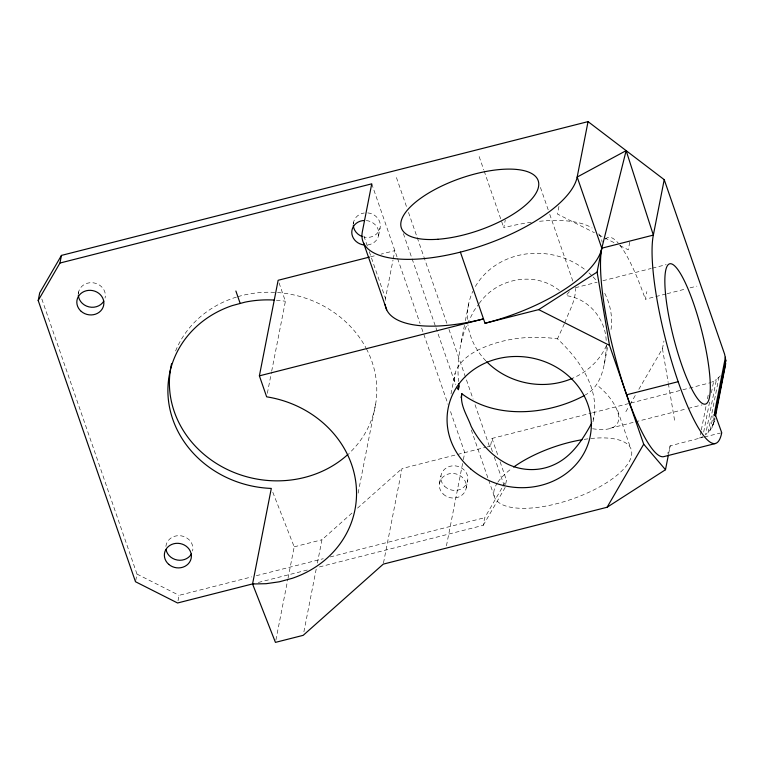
<?xml version="1.0" encoding="UTF-8"?>
<svg xmlns="http://www.w3.org/2000/svg" width="764" height="764" viewBox="0 0 764 764"><rect width="100%" height="100%" fill="white"/><g stroke="black" fill="none" stroke-linecap="round" stroke-linejoin="round"><path stroke-width="0.57" stroke-dasharray="3.82 2.86" d="M606.387 345.357C605.298 363.206 602.615 385.514 585.253 394.978M592.979 421.766C601.173 389.926 579.561 359.548 557.472 338.853C530.159 335.024 501.26 338.156 476.516 350.81C464.655 357.017 450.349 369.719 455.697 384.569M720.366 375.812L716.441 379.488L705.564 434.917L712 427.821L714.856 418.911M464.483 325.311C460.74 343.781 456.452 362.556 458.61 381.522M78.205 294.073L78.635 291.886M135.715 580.64L136.995 574.089L41.648 298.495M178.002 600.8L179.072 595.337L251.738 576.877M267.343 393.336L271.449 372.364M271.678 371.199L285.402 301.274L278.908 282.489M353.13 224.358L353.56 222.171M275.899 640.051L287.789 579.446M288.018 578.281L294.197 546.823L272.165 490.631M378.543 235.732L380.052 228.083M303.891 631.838L316.468 567.738M317.385 563.078L321.959 539.766L352.194 512.864M385.171 300.472A113.11 43.109 -19.1 0 1 385.476 298.409L393.021 259.951M393.25 258.786L394.854 250.63L380.988 254.154M358.115 493.172L375.859 402.723M383.49 562.963L402.007 468.561L486.076 447.198M451.008 393.976L455.105 373.09M465.381 320.718L468.981 302.372M439.443 483.497L440.952 475.848M531.238 222.267A113.11 43.109 -19.1 0 0 503.762 227.701L505.262 220.051M446.443 545.859L463.137 460.778M463.366 459.613L464.741 452.622L449.986 409.981M466.212 488.005L467.711 480.355M492.417 451.572L490.517 446.071L492.016 438.431L591.489 413.057M319.438 566.936L483.22 525.326L484.72 517.686L502.359 487.308M558.961 206.414L557.462 214.054L594.449 232.733M483.22 525.326L504.975 487.862L506.475 480.212L500.009 461.523M604.248 364.313L607.657 346.952M629.765 242.178L628.266 249.818L619.814 245.55M665.979 293.987L645.36 299.23L646.86 291.581M638.838 389.315L662.455 348.642L663.954 340.992M668.615 453.797L670.171 445.832L703.224 437.256M701.113 431.173L699.748 438.097L702.775 436.683M701.333 430.017L706.098 405.77M707.454 398.837L708.591 393.068M703.682 432.071L709.804 400.89M711.389 392.811L713.652 381.265L716.441 379.488M708.056 432.825L718.934 377.397M710.214 430.447L713.385 414.279M712 427.821L714.264 416.265M713.385 424.985L714.741 418.061M714.34 421.995L715.018 418.538M461.103 342.511L464.378 331.041L466.995 324.595M593.131 419.255L593.857 417.278M467.434 323.525L474.129 310.49L478.56 304.387M564.357 323.783L557.472 338.853M564.806 322.761C568.741 311.664 576.037 300.472 575.387 288.429M502.951 486.296L506.475 480.212M625.85 411.691L629.393 405.588M629.975 404.576L635.887 394.405M479.19 303.518C496.753 277.962 535.182 270.628 559.63 290.645M569.409 291.657L565.952 295.611C588.719 298.323 606.091 319.304 606.205 341.928M357.533 508.117L402.007 468.561M711.637 382.201L713.652 381.265M592.616 428.766C635.276 435.031 617.474 400.584 596.904 385.046M592.644 412.761L629.66 403.325M630.816 403.029L681.708 390.051M682.863 389.755L710.625 382.668M370.588 256.799L376.365 255.329M575.311 287.741L597.161 282.193M602.92 280.732L651.214 268.46M652.37 268.164L666.17 264.659M667.125 293.701L685.461 289.04M690.035 287.875L696.911 286.128M487.193 446.921L490.517 446.071M610.006 428.298L634.158 422.158M635.304 421.871L687.056 408.721M688.211 408.425L702.011 404.92M294.197 546.823L321.959 539.766M256.351 575.703L323.248 558.713M330.163 556.946L484.72 517.686M258.308 582.474L307.902 569.868M704.379 436.97L720.576 433.016M598.68 234.873L615.583 243.41M136.995 574.089L179.072 595.337M540.434 187.409L548.208 209.852M549.755 214.34L573.057 281.696M617.665 410.602L630.72 448.334M479.143 156.553L483.765 169.885M484.147 171.002L503.762 227.701M492.016 438.431L498.099 456.022M494.318 457.073L504.975 487.862M396.44 177.563L406.945 207.923M408.501 212.421L447.026 323.764M448.974 329.389L473.097 399.114M475.046 404.739L489.438 446.348M403.373 233.603L435.566 326.658M435.957 327.775L454.962 382.716M471.302 429.931L488.263 478.961M488.654 480.078L494.824 497.899M371.743 183.838L397.175 257.363M397.567 258.49L420.085 323.573M421.642 328.062L448.038 404.366M363.903 236.066L367.369 246.094M369.298 251.652L385.476 298.409M662.455 348.642L668.166 382.382M668.366 383.547L674.86 421.938M605.384 239.189A113.11 22.633 75.7 0 1 618.439 243.353M619.795 245.024A113.11 22.633 75.7 0 1 645.36 299.23M670.171 445.832A113.11 22.633 75.7 0 1 667.688 453.253M584.221 439.367A72.389 27.59 -19.1 0 1 628.304 463.127A72.389 27.59 -19.1 0 1 541.027 506.904A72.389 27.59 -19.1 0 1 497.335 482.963M497.927 482.074A72.389 27.59 -19.1 0 1 511.89 468.361M606.473 345.49A72.389 65.332 11.1 0 1 572.236 378.428M485.866 360.875A72.389 65.332 11.1 0 1 467.902 324.729M467.396 319.371A72.389 65.332 11.1 0 1 472.878 291.275M475.37 286.5A72.389 65.332 11.1 0 1 585.367 269.921M588.91 272.882A72.389 65.332 11.1 0 1 592.234 276.043M593.036 276.864A72.389 65.332 11.1 0 1 596.799 281.123M604.744 293.3A72.389 65.332 11.1 0 1 610.78 331.184M539.546 221.283A113.11 43.109 -19.1 0 1 592.09 227.958M598.756 233.803A113.11 43.109 -19.1 0 1 602.099 242.188M367.79 212.898A13.571 12.253 11.1 0 1 380.195 227.3A13.571 12.253 11.1 0 1 364.065 237.069M353.312 223.756A13.571 12.253 11.1 0 1 364.266 212.965M165.893 546.441A13.571 12.253 11.1 0 1 181.393 535.879A13.571 12.253 11.1 0 1 192.585 551.054M366.491 348.89A104.057 93.924 11.1 0 1 348.785 453.625M175.596 350.982A104.057 93.924 11.1 0 1 236.821 296.976M237.881 296.652A104.057 93.924 11.1 0 1 365.946 347.859M78.367 293.471A13.571 12.253 11.1 0 1 93.867 282.9A13.571 12.253 11.1 0 1 105.06 298.075M366.29 220.548A13.571 12.253 11.1 0 1 378.801 232.542A13.571 12.253 11.1 0 1 367.837 244.938M276.387 300.214A104.057 93.924 11.1 0 1 285.402 301.274M444.629 486.324A13.571 12.253 11.1 0 0 467.348 481.912A13.571 12.253 11.1 0 0 451.018 466.069A13.571 12.253 11.1 0 0 444.629 486.324M443.13 493.974A13.571 12.253 11.1 0 0 465.839 489.562A13.571 12.253 11.1 0 0 449.518 473.718A13.571 12.253 11.1 0 0 443.13 493.974"/><path stroke-width="1.15" d="M724.578 368.563L725.8 360.341L724.587 354.124L664.222 179.664L588.051 121.619L61.454 255.405L39.699 292.87L38.2 300.519L135.495 581.729L177.573 602.987L253.696 583.639M456.786 387.348L458.381 389.65L458.868 383.671M591.67 423.208C582.521 439.94 571.539 457.13 553.298 465.037C538.954 471.455 522.127 470.968 507.964 464.283C491.71 456.375 479.41 442.175 471.149 426.341C467.53 416.065 459.68 404.958 461.867 393.737C495.97 419.761 548.141 414.995 584.326 395.542M38.2 300.519L59.955 263.045L61.454 255.405M274.123 300.061A104.057 93.924 11.1 0 0 245.015 302.152L232.16 305.629A104.057 93.924 11.1 0 0 169.828 408.74A104.057 93.924 11.1 0 0 271.306 488.425L252.559 583.992L266.092 583.696L279.404 581.786L292.259 578.31A104.057 93.924 11.1 0 0 355.69 481.33A104.057 93.924 11.1 0 0 266.655 396.831L259.388 375.85L278.134 280.283L369.432 257.086M458.381 389.65L459.126 385.83M461.112 397.557L461.867 393.737M588.051 121.619L577.173 177.047L601.793 248.195A113.11 22.633 75.7 0 0 620.12 374.599A113.11 22.633 75.7 0 0 663.983 456.595L715.543 443.492M252.559 583.992L275.441 642.381L303.203 635.333L383.261 564.128L607.094 507.258L665.492 469.726L643.708 444.199L609.51 345.385L597.104 272.089L601.793 248.195L626.136 150.642L577.173 177.047A113.11 43.109 -19.1 0 1 460.396 252.11A113.11 43.109 -19.1 0 1 362.365 231.616L371.743 183.838L59.955 263.045M664.222 179.664L653.344 235.092A113.11 22.633 75.7 0 0 678.165 381.694A113.11 22.633 75.7 0 0 721.732 432.73L714.541 412.627L725.418 357.199M665.492 469.726L668.385 454.933M725.8 360.341L714.923 415.769L714.541 412.627M715.419 414.594L715.878 412.283M717.004 406.505L719.726 392.648M720.185 390.347L721.99 381.102M722.448 378.791L724.262 369.556M715.476 416.227L725.733 363.483M607.094 507.258L643.708 444.199M460.396 252.11L485.016 323.258L538.716 309.621L597.104 272.089M259.388 375.85L483.507 318.903A113.11 43.109 -19.1 0 1 385.171 304.416M626.614 394.797L678.165 381.694M538.716 309.621L609.51 345.385M363.597 243.057L386.708 309.85M235.885 291.017L240.192 303.461M626.136 150.642L653.344 235.092L601.793 248.195A113.11 43.109 -19.1 0 1 485.016 323.258M513.666 467.052A72.389 27.59 -19.1 0 1 582.063 439.72M572.236 378.428A72.389 65.332 11.1 0 1 486.668 361.697M362.356 236.582A13.571 12.253 11.1 0 1 353.302 225.361M364.313 244.996A13.571 12.253 11.1 0 1 351.774 232.199A13.571 12.253 11.1 0 1 364.523 220.471M191.392 554.024A13.571 12.253 11.1 0 1 177.353 560.041A13.571 12.253 11.1 0 1 166.055 549.66M347.945 454.408A104.057 93.924 11.1 0 1 224.769 468.227A104.057 93.924 11.1 0 1 171.556 363.779M103.856 301.054A13.571 12.253 11.1 0 1 88.949 306.889A13.571 12.253 11.1 0 1 78.329 295.076M665.587 294.436A72.389 14.487 75.7 0 0 703.491 403.975A72.389 14.487 75.7 0 0 693.54 303.337A72.389 14.487 75.7 0 0 665.587 294.436M470.614 468.829A72.389 65.332 11.1 0 0 589.674 438.584A72.389 65.332 11.1 0 0 497.326 358.841A72.389 65.332 11.1 0 0 470.614 468.829M437.925 239.266A72.389 27.59 -19.1 0 0 538.706 183.026A72.389 27.59 -19.1 0 0 432.682 190.704A72.389 27.59 -19.1 0 0 437.925 239.266M168.758 564.367A13.571 12.253 11.1 0 0 191.086 558.694A13.571 12.253 11.1 0 0 173.772 543.748A13.571 12.253 11.1 0 0 168.758 564.367M81.232 311.397A13.571 12.253 11.1 0 0 103.56 305.724A13.571 12.253 11.1 0 0 86.236 290.769A13.571 12.253 11.1 0 0 81.232 311.397"/></g></svg>
